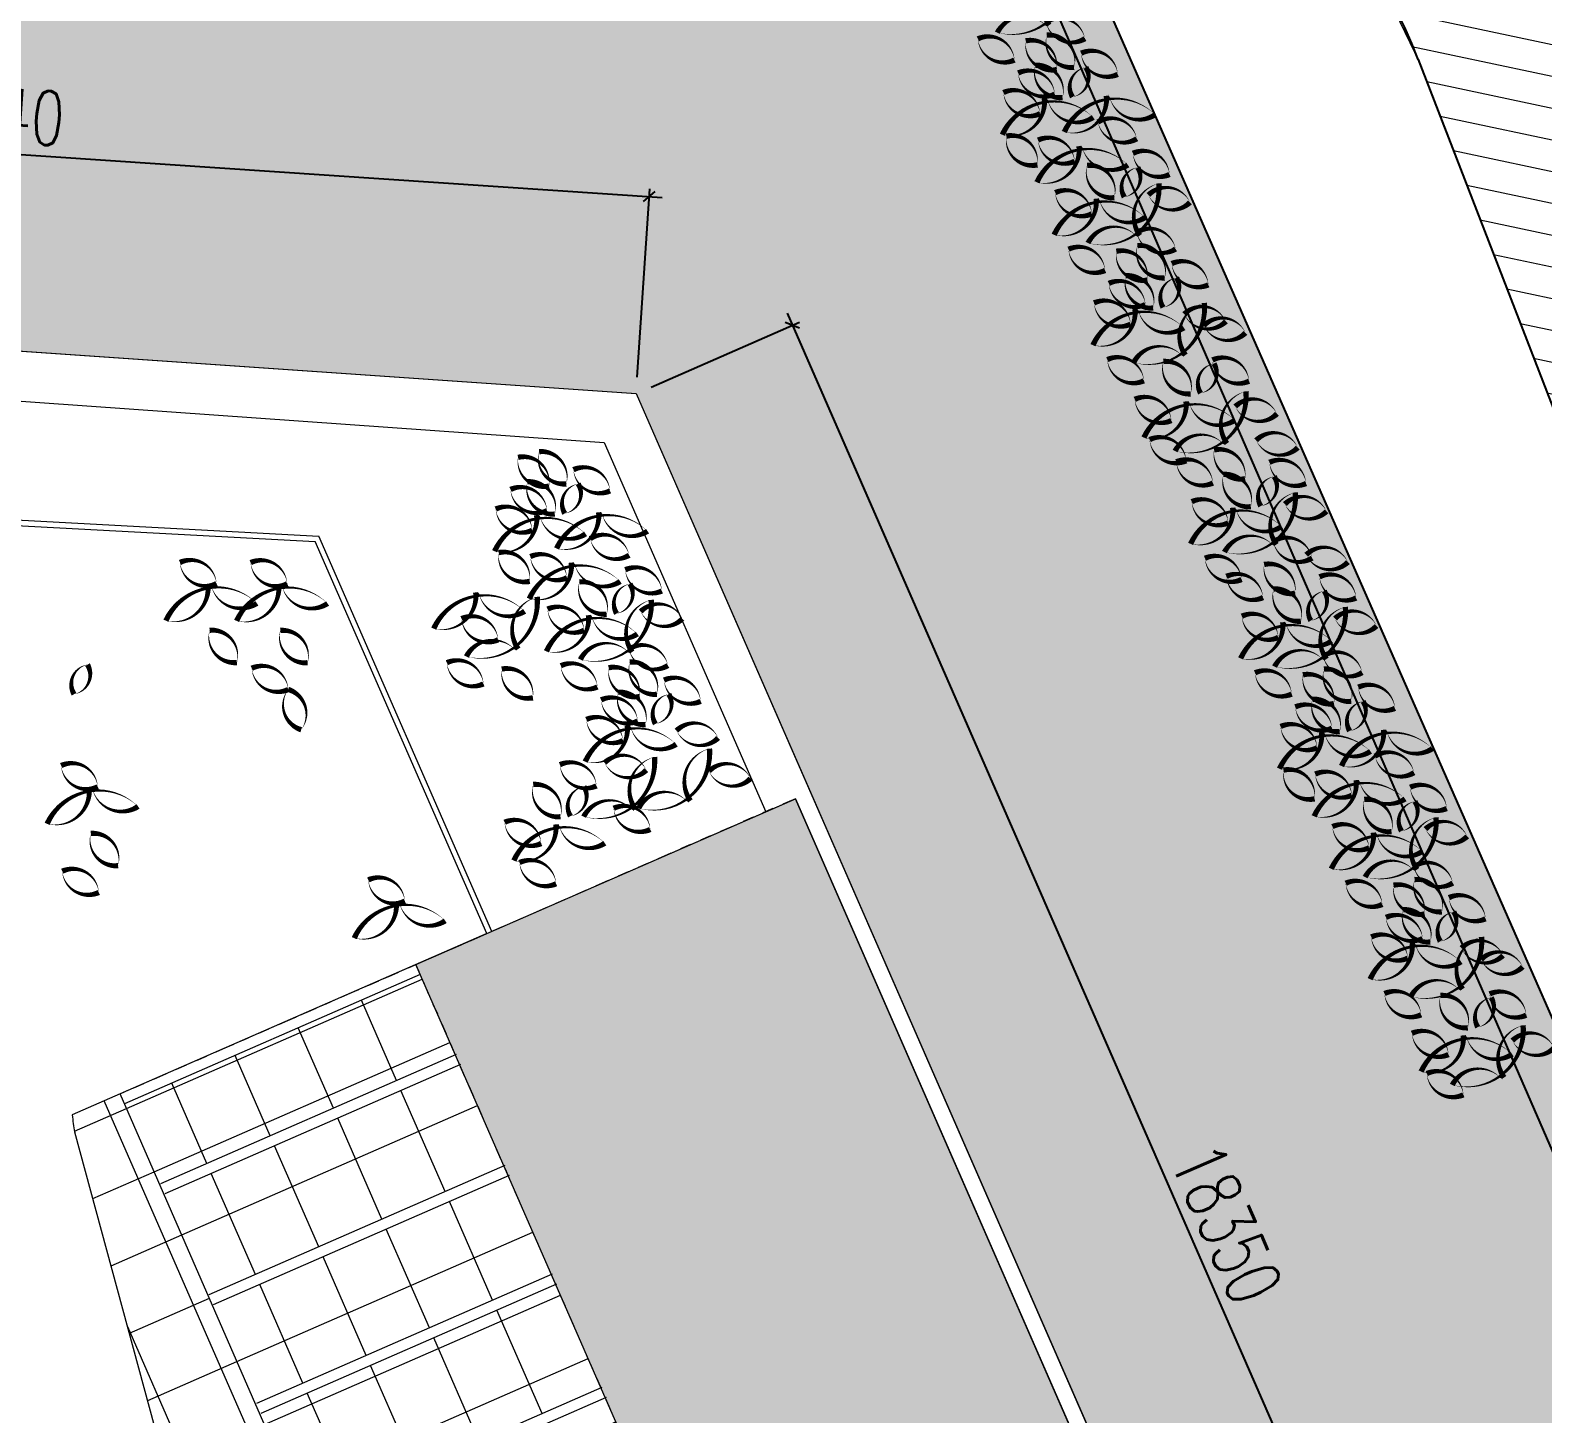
# Model space of a CAD drawing. Header units: metres. Extents: x -45 to 1930, y -347 to 488.
# Drawn here: x 295.38 to 309.3, y -26.63 to -13.9 of the extents above; entities that cross this region are included whole.
import ezdxf

# ---------------------------------------------------------------- set-up
doc = ezdxf.new("R2010")
doc.units = ezdxf.units.M
doc.header["$PDMODE"] = 3
doc.linetypes.add('GETRENNT', pattern=[31.75, 12.7, -6.35, 0, -6.35, 0, -6.35])
for name, color, linetype in [('01_PODKLAD_HRANICE_1', 70, 'Continuous'), ('01_PODKLAD_SLUCKY_4', 2, 'Continuous'), ('01_SLABE', 7, 'Continuous'), ('SRAFA', 251, 'Continuous'), ('srafa pozemek', 60, 'Continuous'), ('SRAFY', 3, 'Continuous'), ('SRAFY-TERÉN', 252, 'Continuous'), ('zariz.predmety', 203, 'Continuous'), ('ZDIVO', 1, 'Continuous')]:
    doc.layers.add(name, color=color, linetype=linetype)
doc.layers.add('FLOATINGWINDOWS', color=2, linetype='Continuous', plot=False)
doc.styles.add('ROMANS', font='romans.shx', dxfattribs={"width": 0.7})
doc.dimstyles.new('KOTY-50', dxfattribs={"dimscale": 0, "dimtxt": 0.1, "dimasz": 0.1, "dimexe": 0.07, "dimexo": 0.15, "dimgap": 0.02, "dimtad": 1, "dimdec": 0, "dimlfac": 1000, "dimrnd": 5, "dimzin": 0, "dimdsep": 46, "dimtxsty": 'ROMANS', "dimblk1": 'OBLIQUE', "dimblk2": 'OBLIQUE', "dimsah": 1, "dimcen": 0.09, "dimdle": 0.12, "dimadec": 0, "dimazin": 0, "dimtfac": 1, "dimtdec": 4, "dimtofl": 0, "dimtmove": 2, "dimatfit": 3, "dimldrblk": 'OBLIQUE', "dimfxl": 0, "dimtolj": 1, "dimtzin": 0, "dimarcsym": 0})
pattern_1 = [(203.6137, (311.995, 63.44493), (0.2543604, -0.5818297), []), (293.6137, (311.995, 63.44493), (0.5818297, 0.2543604), [])]

# ---------------------------------------------------------------- blocks, each defined once
blk = doc.blocks.new('_OBLIQUE')
at = {"color": 0, "linetype": 'ByBlock'}
blk.add_line((-0.5, -0.5), (0.5, 0.5), dxfattribs=at)
blk = doc.blocks.new('*D64')
at = {"layer": 'Defpoints', "color": 0, "linetype": 'Continuous', "lineweight": 0}
for p in [(289.005, -16.872), (298.41, -38.384), (296.374, -39.274)]:
    blk.add_point(p, dxfattribs=at)
at = {"layer": 'SRAFY', "color": 0, "linetype": 'Continuous', "lineweight": -2}
for p, q in [((288.868, -16.932), (286.905, -17.79)), ((286.921, -17.652), (296.422, -39.384)), ((298.272, -38.444), (296.31, -39.302))]:
    blk.add_line(p, q, dxfattribs=at)
at = {"layer": 'SRAFY', "color": 0, "linetype": 'Continuous', "lineweight": -2, "xscale": 0.1, "yscale": 0.1, "zscale": 0.1}
for p, rotation in [((286.969, -17.762), 113.6136663218753), ((296.374, -39.274), 293.6136663218753)]:
    blk.add_blockref('_OBLIQUE', p, dxfattribs=dict(at, rotation=rotation))
at = {"layer": 'SRAFY', "color": 0, "linetype": 'Continuous', "lineweight": 0, "insert": (291.992, -28.378), "char_height": 0.5, "attachment_point": 5, "rotation": 293.6137, "style": 'ROMANS'}
blk.add_mtext('\\A1;23480', dxfattribs=at)
blk = doc.blocks.new('*D67')
at = {"layer": 'Defpoints', "color": 0, "linetype": 'Continuous', "lineweight": 0}
for p in [(301.076, -15.432), (288.643, -16.416), (300.954, -17.243)]:
    blk.add_point(p, dxfattribs=at)
at = {"layer": 'SRAFY', "color": 0, "linetype": 'Continuous', "lineweight": -2}
for p, q in [((288.644, -14.597), (301.195, -15.44)), ((288.653, -16.266), (288.769, -14.535)), ((300.964, -17.093), (301.08, -15.362))]:
    blk.add_line(p, q, dxfattribs=at)
at = {"layer": 'SRAFY', "color": 0, "linetype": 'Continuous', "lineweight": -2, "xscale": 0.1, "yscale": 0.1, "zscale": 0.1}
for p, rotation in [((288.764, -14.605), 176.1582091703138), ((301.076, -15.432), 356.1582091703137)]:
    blk.add_blockref('_OBLIQUE', p, dxfattribs=dict(at, rotation=rotation))
at = {"layer": 'SRAFY', "color": 0, "linetype": 'Continuous', "lineweight": 0, "insert": (294.943, -14.669), "char_height": 0.5, "attachment_point": 5, "rotation": 356.1582, "style": 'ROMANS'}
blk.add_mtext('\\A1;12340', dxfattribs=at)
blk = doc.blocks.new('*D68')
at = {"layer": 'Defpoints', "color": 0, "linetype": 'Continuous', "lineweight": 0}
for p in [(300.955, -17.245), (309.743, -33.43), (308.305, -34.058)]:
    blk.add_point(p, dxfattribs=at)
at = {"layer": 'SRAFY', "color": 0, "linetype": 'Continuous', "lineweight": -2}
for p, q in [((302.344, -16.506), (309.791, -33.54)), ((301.092, -17.185), (302.457, -16.588)), ((308.443, -33.998), (309.807, -33.402))]:
    blk.add_line(p, q, dxfattribs=at)
at = {"layer": 'SRAFY', "color": 0, "linetype": 'Continuous', "lineweight": -2, "xscale": 0.1, "yscale": 0.1, "zscale": 0.1}
for p, rotation in [((302.392, -16.616), 113.6136663218773), ((309.743, -33.43), 293.6136663218772)]:
    blk.add_blockref('_OBLIQUE', p, dxfattribs=dict(at, rotation=rotation))
at = {"layer": 'SRAFY', "color": 0, "linetype": 'Continuous', "lineweight": 0, "insert": (306.388, -24.883), "char_height": 0.5, "attachment_point": 5, "rotation": 293.6137, "style": 'ROMANS'}
blk.add_mtext('\\A1;18350', dxfattribs=at)

msp = doc.modelspace()

# ---------------------------------------------------------------- hatches: boundary and pattern name
at = {"layer": 'SRAFA', "linetype": 'Continuous', "lineweight": 0}
msp.add_hatch(color=253, dxfattribs=at).paths.add_polyline_path([(305.805872, -28.71529), (302.313277, -30.242159), (298.92848, -22.499701), (302.421075, -20.972832)])
at = {"layer": 'srafa pozemek', "linetype": 'Continuous', "lineweight": 0}
h = msp.add_hatch(color=256, dxfattribs=at)
h.paths.add_polyline_path([(276.396756, -6.461814), (304.224323, -12.356896), (304.738556, -12.431053), (319.972339, -47.086498), (316.157232, -48.53174), (306.539377, -52.495263), (291.298899, -58.147889), (286.487939, -43.14322), (283.67829, -30.994972), (281.535834, -22.100834), (277.940623, -10.266371)])
h.paths.add_polyline_path([(288.633542, -16.395366), (300.954108, -17.24279), (308.305379, -34.058251), (298.409693, -38.384381), (289.005074, -16.872046), (288.836865, -16.86045)], flags=16)
at = {"layer": 'SRAFY', "linetype": 'Continuous', "lineweight": 0}
h = msp.add_hatch(dxfattribs=at)
h.set_pattern_fill('NET', color=252, scale=0.2, angle=-156.3863337, style=0)
h.set_pattern_definition(pattern_1)
h.paths.add_polyline_path([(296.56902, -24.520476), (299.291573, -23.330248), (298.968537, -22.591328), (296.245984, -23.781556)], flags=17)
h = msp.add_hatch(dxfattribs=at)
h.set_pattern_fill('NET', color=252, scale=0.2, angle=-156.3863337, style=0)
h.set_pattern_definition(pattern_1)
h.paths.add_polyline_path([(297.015787, -25.542421), (299.73834, -24.352193), (299.33163, -23.421875), (296.609076, -24.612102)], flags=17)
h = msp.add_hatch(dxfattribs=at)
h.set_pattern_fill('NET', color=252, scale=0.2, angle=-156.3863337, style=0)
h.set_pattern_definition(pattern_1)
h.paths.add_polyline_path([(299.590723, -31.432387), (296.205927, -23.689929), (295.765724, -23.882374, 0.02002173), (295.788696, -24.040827), (298.408213, -33.669837, 0.490247124), (301.210317, -34.38181), (303.923979, -32.149625), (302.965443, -29.95705)])
h.paths.add_polyline_path([(300.465762, -34.120253), (299.702206, -34.454059), (299.582035, -34.179179), (300.345591, -33.845372)], flags=24)
h = msp.add_hatch(dxfattribs=at)
h.set_pattern_fill('NET', color=252, scale=0.2, angle=-156.3863337, style=0)
h.set_pattern_definition(pattern_1)
h.paths.add_polyline_path([(297.452255, -26.540808), (300.174809, -25.35058), (299.778397, -24.44382), (297.055843, -25.634048)], flags=17)
h = msp.add_hatch(dxfattribs=at)
h.set_pattern_fill('NET', color=252, scale=0.2, angle=-156.3863337, style=0)
h.set_pattern_definition(pattern_1)
h.paths.add_polyline_path([(297.908399, -27.584201), (300.630952, -26.393973), (300.214865, -25.442207), (297.492312, -26.632435)], flags=17)
h = msp.add_hatch(dxfattribs=at)
h.set_pattern_fill('NET', color=252, scale=0.2, angle=-156.3863337, style=0)
h.set_pattern_definition(pattern_1)
h.paths.add_polyline_path([(298.349008, -28.592061), (301.071562, -27.401833), (300.671009, -26.4856), (297.948455, -27.675828)], flags=17)
at = {"layer": 'SRAFY-TERÉN', "linetype": 'Continuous', "lineweight": 0}
h = msp.add_hatch(dxfattribs=at)
h.set_pattern_fill('LINE', color=256, scale=0.09, style=0)
h.set_pattern_definition([(168.0391, (304.22432, -12.3569), (-0.05922, -0.2795462), [])])
h.paths.add_polyline_path([(303.312269, 29.458778), (298.843096, 28.696491), (303.61202, -1.069012), (301.334502, -3.57337), (288.45398, -0.893528), (273.133702, 1.072327), (242.917715, 3.550093), (240.14514, -0.738886), (249.59818, -0.90231), (275.466456, -5.035217), (288.409771, -7.72788), (300.143825, -10.169195), (304.504177, -11.076626), (305.329654, -11.324228), (306.018546, -11.66078), (306.720515, -12.159143), (307.312913, -12.754182), (307.801345, -13.446701), (308.160694, -14.197933), (313.494051, -27.997757), (322.92156, -46.932394), (336.426956, -72.788458), (341.517465, -69.656974), (327.363241, -44.410246), (318.165647, -25.937381), (309.702333, -4.038936), (306.107983, 14.889136)])

# ---------------------------------------------------------------- linework, layer by layer
at = {"linetype": 'Continuous', "lineweight": 0}
for p, q in [((288.633542, -16.395366), (300.954964, -17.244748)), ((289.003891, -16.86934), (300.660534, -17.694667)), ((300.954108, -17.24279), (308.305379, -34.058251)), ((300.954964, -17.244748), (308.305379, -34.058251)), ((300.660534, -17.694667), (302.146195, -21.093002))]:
    msp.add_line(p, q, dxfattribs=at)
at = {"layer": '01_PODKLAD_HRANICE_1'}
msp.add_line((304.738556, -12.431053), (319.972339, -47.086498), dxfattribs=at)
at = {"layer": '01_PODKLAD_SLUCKY_4'}
msp.add_line((319.452153, -47.345334), (304.224323, -12.356896), dxfattribs=at)
at = {"layer": '01_SLABE'}
msp.add_line((308.149696, -14.169477), (313.494051, -27.997757), dxfattribs=at)
msp.add_ellipse((303.48567, -15.97203), major_axis=(3.535699, 3.535699), ratio=1, start_param=5.866584402, end_param=6.863455978, dxfattribs=at)
at = {"layer": 'FLOATINGWINDOWS', "linetype": 'Continuous', "lineweight": 0, "flags": 128}
msp.add_lwpolyline([(249.59818, -0.90231), (275.466456, -5.035217), (288.409771, -7.72788), (300.143825, -10.169195), (304.504177, -11.076626), (304.504177, -11.076626), (305.329654, -11.324228), (306.018546, -11.66078), (306.720515, -12.159143), (307.312913, -12.754182), (307.801345, -13.446701), (308.160694, -14.197933), (313.494051, -27.997757), (322.92156, -46.932394)], dxfattribs=at)
msp.add_lwpolyline([(305.805872, -28.71529), (302.313277, -30.242159), (298.92848, -22.499701), (302.421075, -20.972832)], close=True, dxfattribs=at)
at = {"layer": 'srafa pozemek', "linetype": 'Continuous', "lineweight": 0, "flags": 128}
for points in [[(276.396756, -6.461814), (304.224323, -12.356896), (304.738556, -12.431053), (319.972339, -47.086498), (316.157232, -48.53174), (306.539377, -52.495263), (291.298899, -58.147889), (286.487939, -43.14322), (283.67829, -30.994972), (281.535834, -22.100834), (277.940623, -10.266371)], [(288.633542, -16.395366), (300.954108, -17.24279), (308.305379, -34.058251), (298.409693, -38.384381), (289.005074, -16.872046), (288.836865, -16.86045)]]:
    msp.add_lwpolyline(points, close=True, dxfattribs=at)
at = {"layer": 'SRAFY', "color": 252, "linetype": 'Continuous', "lineweight": 0}
for p, q in [((289.655584, -18.110391), (298.035952, -18.5564)), ((289.677995, -18.161655), (298.002494, -18.60469)), ((299.580647, -22.214592), (298.002494, -18.60469)), ((299.62646, -22.194563), (298.035952, -18.5564)), ((298.408213, -33.669837), (295.788696, -24.040827))]:
    msp.add_line(p, q, dxfattribs=at)
at = {"layer": 'SRAFY', "linetype": 'GETRENNT', "lineweight": 0, "ltscale": 0.01}
for p, q in [((302.421075, -20.972832), (296.205927, -23.689929)), ((298.92848, -22.499701), (296.205927, -23.689929)), ((302.313277, -30.242159), (298.92848, -22.499701))]:
    msp.add_line(p, q, dxfattribs=at)
at = {"layer": 'SRAFY', "linetype": 'Continuous', "lineweight": 0}
for p, q in [((302.146195, -21.093002), (302.421075, -20.972832)), ((305.805872, -28.71529), (302.421075, -20.972832)), ((299.580647, -22.214592), (295.765724, -23.882374))]:
    msp.add_line(p, q, dxfattribs=at)
at = {"layer": 'SRAFY', "lineweight": 0, "ltscale": 0.01}
for p, q in [((298.968537, -22.591328), (296.245984, -23.781556)), ((299.299469, -23.326796), (296.576915, -24.517024)), ((299.339525, -23.418423), (296.616972, -24.608651)), ((299.590723, -31.432387), (296.205927, -23.689929)), ((299.746236, -24.348741), (297.023682, -25.538969)), ((299.786292, -24.440368), (297.063739, -25.630596)), ((300.182704, -25.347129), (297.46015, -26.537357)), ((300.222761, -25.438755), (297.500207, -26.628983)), ((300.638848, -26.390522), (297.916294, -27.580749)), ((300.678904, -26.482148), (297.956351, -27.672376))]:
    msp.add_line(p, q, dxfattribs=at)
at = {"layer": 'SRAFY', "color": 252, "linetype": 'Continuous', "lineweight": 0}
msp.add_arc((297.754931, -23.674878), 2, 185.9550524, 190.5430819, dxfattribs=at)
at = {"layer": 'zariz.predmety', "color": 253, "linetype": 'Continuous', "ltscale": 0.001}
for points in [[(304.929701, -13.374342, 0, 0, 0.520567051), (304.929701, -13.374342, 0, 0.05, 0.520567051), (304.754872, -13.854323, 0, 0.05, 0.520567051), (304.723648, -13.859687, 0, 0.05, 0.520567051), (304.278124, -13.923373, 0, 0.05, 0.520567051), (304.929701, -13.374342, 0.05, 0.05, 0)], [(305.08408, -13.978584, 0, 0, 0.520567051), (305.08408, -13.978584, 0, 0.05, 0.520567051), (304.726255, -13.826044, 0, 0.05, 0.520567051), (305.08408, -13.978584, 0.05, 0.05, 0)], [(304.098703, -13.980468, 0, 0, 0.520567051), (304.098703, -13.980468, 0, 0.05, 0.520567051), (304.435068, -14.17583, 0, 0.05, 0.520567051), (304.098703, -13.980468, 0.05, 0.05, 0)], [(304.82433, -14.263322, 0, 0, 0.520567051), (304.82433, -14.263322, 0, 0.05, 0.520567051), (304.539063, -13.998877, 0, 0.05, 0.520567051), (304.82433, -14.263322, 0.05, 0.05, 0)], [(304.732678, -13.946444, 0, 0, 0.520567051), (304.732678, -13.946444, 0, 0.05, 0.520567051), (304.98328, -14.243944, 0, 0.05, 0.520567051), (304.732678, -13.946444, 0.05, 0.05, 0)], [(305.385202, -14.307846, 0, 0, 0.520567051), (305.385202, -14.307846, 0, 0.05, 0.520567051), (305.048837, -14.112484, 0, 0.05, 0.520567051), (305.385202, -14.307846, 0.05, 0.05, 0)], [(304.469526, -14.294534, 0, 0, 0.520567051), (304.469526, -14.294534, 0, 0.05, 0.520567051), (304.805891, -14.489896, 0, 0.05, 0.520567051), (304.469526, -14.294534, 0.05, 0.05, 0)], [(304.626613, -14.223985, 0, 0, 0.520567051), (304.626613, -14.223985, 0, 0.05, 0.520567051), (304.877215, -14.521485, 0, 0.05, 0.520567051), (304.626613, -14.223985, 0.05, 0.05, 0)], [(305.092617, -14.243215, 0, 0, 0.520567051), (305.092617, -14.243215, 0, 0.05, 0.520567051), (304.968934, -14.515246, 0, 0.05, 0.520567051), (305.092617, -14.243215, 0.05, 0.05, 0)], [(304.333836, -14.47464, 0, 0, 0.520567051), (304.333836, -14.47464, 0, 0.05, 0.520567051), (304.670201, -14.670002, 0, 0.05, 0.520567051), (304.333836, -14.47464, 0.05, 0.05, 0)], [(304.323247, -14.862994, 0, 0, 0.520567051), (304.323247, -14.862994, 0, 0.05, 0.520567051), (304.7107, -14.530087, 0, 0.05, 0.520567051), (304.740552, -14.540698, 0, 0.05, 0.520567051), (305.160199, -14.703311, 0, 0.05, 0.520567051), (304.323247, -14.862994, 0.05, 0.05, 0)], [(304.893723, -14.837564, 0, 0, 0.520567051), (304.893723, -14.837564, 0, 0.05, 0.520567051), (305.281176, -14.504657, 0, 0.05, 0.520567051), (305.311027, -14.515268, 0, 0.05, 0.520567051), (305.730675, -14.677881, 0, 0.05, 0.520567051), (304.893723, -14.837564, 0.05, 0.05, 0)], [(305.560879, -14.899609, 0, 0, 0.520567051), (305.560879, -14.899609, 0, 0.05, 0.520567051), (305.203054, -14.747069, 0, 0.05, 0.520567051), (305.560879, -14.899609, 0.05, 0.05, 0)], [(304.646181, -15.140258, 0, 0, 0.520567051), (304.646181, -15.140258, 0, 0.05, 0.520567051), (304.360915, -14.875814, 0, 0.05, 0.520567051), (304.646181, -15.140258, 0.05, 0.05, 0)], [(304.652601, -14.912239, 0, 0, 0.520567051), (304.652601, -14.912239, 0, 0.05, 0.520567051), (304.988966, -15.107601, 0, 0.05, 0.520567051), (304.652601, -14.912239, 0.05, 0.05, 0)], [(304.642012, -15.300594, 0, 0, 0.520567051), (304.642012, -15.300594, 0, 0.05, 0.520567051), (305.029465, -14.967686, 0, 0.05, 0.520567051), (305.059317, -14.978298, 0, 0.05, 0.520567051), (305.478964, -15.140911, 0, 0.05, 0.520567051), (304.642012, -15.300594, 0.05, 0.05, 0)], [(305.862001, -15.228871, 0, 0, 0.520567051), (305.862001, -15.228871, 0, 0.05, 0.520567051), (305.525636, -15.033509, 0, 0.05, 0.520567051), (305.862001, -15.228871, 0.05, 0.05, 0)], [(305.103412, -15.14501, 0, 0, 0.520567051), (305.103412, -15.14501, 0, 0.05, 0.520567051), (305.354014, -15.44251, 0, 0.05, 0.520567051), (305.103412, -15.14501, 0.05, 0.05, 0)], [(305.569416, -15.16424, 0, 0, 0.520567051), (305.569416, -15.16424, 0, 0.05, 0.520567051), (305.445733, -15.436271, 0, 0.05, 0.520567051), (305.569416, -15.16424, 0.05, 0.05, 0)], [(305.763531, -15.310583, 0, 0, 0.520567051), (305.763531, -15.310583, 0, 0.05, 0.520567051), (305.588702, -15.790564, 0, 0.05, 0.520567051), (305.557478, -15.795928, 0, 0.05, 0.520567051), (305.111954, -15.859614, 0, 0.05, 0.520567051), (305.763531, -15.310583, 0.05, 0.05, 0)], [(304.800046, -15.784019, 0, 0, 0.520567051), (304.800046, -15.784019, 0, 0.05, 0.520567051), (305.187499, -15.451112, 0, 0.05, 0.520567051), (305.21735, -15.461723, 0, 0.05, 0.520567051), (305.636998, -15.624336, 0, 0.05, 0.520567051), (304.800046, -15.784019, 0.05, 0.05, 0)], [(304.810635, -15.395665, 0, 0, 0.520567051), (304.810635, -15.395665, 0, 0.05, 0.520567051), (305.147, -15.591027, 0, 0.05, 0.520567051), (304.810635, -15.395665, 0.05, 0.05, 0)], [(305.667413, -15.41765, 0, 0, 0.520567051), (305.667413, -15.41765, 0, 0.05, 0.520567051), (306.050463, -15.485329, 0, 0.05, 0.520567051), (305.667413, -15.41765, 0.05, 0.05, 0)], [(305.91791, -15.914825, 0, 0, 0.520567051), (305.91791, -15.914825, 0, 0.05, 0.520567051), (305.560085, -15.762285, 0, 0.05, 0.520567051), (305.91791, -15.914825, 0.05, 0.05, 0)], [(305.566508, -15.882686, 0, 0, 0.520567051), (305.566508, -15.882686, 0, 0.05, 0.520567051), (305.81711, -16.180186, 0, 0.05, 0.520567051), (305.566508, -15.882686, 0.05, 0.05, 0)], [(304.932532, -15.91671, 0, 0, 0.520567051), (304.932532, -15.91671, 0, 0.05, 0.520567051), (305.268897, -16.112072, 0, 0.05, 0.520567051), (304.932532, -15.91671, 0.05, 0.05, 0)], [(305.658159, -16.199563, 0, 0, 0.520567051), (305.658159, -16.199563, 0, 0.05, 0.520567051), (305.372893, -15.935119, 0, 0.05, 0.520567051), (305.658159, -16.199563, 0.05, 0.05, 0)], [(306.219031, -16.244088, 0, 0, 0.520567051), (306.219031, -16.244088, 0, 0.05, 0.520567051), (305.882666, -16.048725, 0, 0.05, 0.520567051), (306.219031, -16.244088, 0.05, 0.05, 0)], [(305.460443, -16.160227, 0, 0, 0.520567051), (305.460443, -16.160227, 0, 0.05, 0.520567051), (305.711045, -16.457727, 0, 0.05, 0.520567051), (305.460443, -16.160227, 0.05, 0.05, 0)], [(305.303355, -16.230775, 0, 0, 0.520567051), (305.303355, -16.230775, 0, 0.05, 0.520567051), (305.63972, -16.426137, 0, 0.05, 0.520567051), (305.303355, -16.230775, 0.05, 0.05, 0)], [(305.926446, -16.179456, 0, 0, 0.520567051), (305.926446, -16.179456, 0, 0.05, 0.520567051), (305.802764, -16.451487, 0, 0.05, 0.520567051), (305.926446, -16.179456, 0.05, 0.05, 0)], [(305.167666, -16.410881, 0, 0, 0.520567051), (305.167666, -16.410881, 0, 0.05, 0.520567051), (305.504031, -16.606243, 0, 0.05, 0.520567051), (305.167666, -16.410881, 0.05, 0.05, 0)], [(306.182734, -16.410955, 0, 0, 0.520567051), (306.182734, -16.410955, 0, 0.05, 0.520567051), (306.007905, -16.890936, 0, 0.05, 0.520567051), (305.976681, -16.8963, 0, 0.05, 0.520567051), (305.531157, -16.959986, 0, 0.05, 0.520567051), (306.182734, -16.410955, 0.05, 0.05, 0)], [(305.997504, -16.513503, 0, 0, 0.520567051), (305.997504, -16.513503, 0, 0.05, 0.520567051), (306.380554, -16.581182, 0, 0.05, 0.520567051), (305.997504, -16.513503, 0.05, 0.05, 0)], [(305.157077, -16.799236, 0, 0, 0.520567051), (305.157077, -16.799236, 0, 0.05, 0.520567051), (305.54453, -16.466328, 0, 0.05, 0.520567051), (305.574381, -16.47694, 0, 0.05, 0.520567051), (305.994029, -16.639553, 0, 0.05, 0.520567051), (305.157077, -16.799236, 0.05, 0.05, 0)], [(306.177839, -16.618757, 0, 0, 0.520567051), (306.177839, -16.618757, 0, 0.05, 0.520567051), (306.560889, -16.686436, 0, 0.05, 0.520567051), (306.177839, -16.618757, 0.05, 0.05, 0)], [(305.289563, -16.931926, 0, 0, 0.520567051), (305.289563, -16.931926, 0, 0.05, 0.520567051), (305.625928, -17.127288, 0, 0.05, 0.520567051), (305.289563, -16.931926, 0.05, 0.05, 0)], [(305.805343, -16.949574, 0, 0, 0.520567051), (305.805343, -16.949574, 0, 0.05, 0.520567051), (306.055945, -17.247074, 0, 0.05, 0.520567051), (305.805343, -16.949574, 0.05, 0.05, 0)], [(306.271347, -16.968804, 0, 0, 0.520567051), (306.271347, -16.968804, 0, 0.05, 0.520567051), (306.147664, -17.240834, 0, 0.05, 0.520567051), (306.271347, -16.968804, 0.05, 0.05, 0)], [(306.593556, -17.13087, 0, 0, 0.520567051), (306.593556, -17.13087, 0, 0.05, 0.520567051), (306.257191, -16.935507, 0, 0.05, 0.520567051), (306.593556, -17.13087, 0.05, 0.05, 0)], [(305.542191, -17.297663, 0, 0, 0.520567051), (305.542191, -17.297663, 0, 0.05, 0.520567051), (305.878556, -17.493025, 0, 0.05, 0.520567051), (305.542191, -17.297663, 0.05, 0.05, 0)], [(306.564687, -17.224416, 0, 0, 0.520567051), (306.564687, -17.224416, 0, 0.05, 0.520567051), (306.389858, -17.704397, 0, 0.05, 0.520567051), (306.358633, -17.709761, 0, 0.05, 0.520567051), (305.91311, -17.773448, 0, 0.05, 0.520567051), (306.564687, -17.224416, 0.05, 0.05, 0)], [(305.626665, -17.649619, 0, 0, 0.520567051), (305.626665, -17.649619, 0, 0.05, 0.520567051), (306.014118, -17.316712, 0, 0.05, 0.520567051), (306.04397, -17.327323, 0, 0.05, 0.520567051), (306.463618, -17.489936, 0, 0.05, 0.520567051), (305.626665, -17.649619, 0.05, 0.05, 0)], [(306.467093, -17.363886, 0, 0, 0.520567051), (306.467093, -17.363886, 0, 0.05, 0.520567051), (306.850143, -17.431565, 0, 0.05, 0.520567051), (306.467093, -17.363886, 0.05, 0.05, 0)], [(305.67891, -17.668133, 0, 0, 0.520567051), (305.67891, -17.668133, 0, 0.05, 0.520567051), (306.015275, -17.863495, 0, 0.05, 0.520567051), (305.67891, -17.668133, 0.05, 0.05, 0)], [(306.659149, -17.674381, 0, 0, 0.520567051), (306.659149, -17.674381, 0, 0.05, 0.520567051), (307.042199, -17.74206, 0, 0.05, 0.520567051), (306.659149, -17.674381, 0.05, 0.05, 0)], [(300.153007, -18.095881, 0, 0, 0.520567051), (300.153007, -18.095881, 0, 0.05, 0.520567051), (299.867741, -17.831437, 0, 0.05, 0.520567051), (300.153007, -18.095881, 0.05, 0.05, 0)], [(300.061355, -17.779004, 0, 0, 0.520567051), (300.061355, -17.779004, 0, 0.05, 0.520567051), (300.311957, -18.076504, 0, 0.05, 0.520567051), (300.061355, -17.779004, 0.05, 0.05, 0)], [(306.556943, -18.028004, 0, 0, 0.520567051), (306.556943, -18.028004, 0, 0.05, 0.520567051), (306.271677, -17.76356, 0, 0.05, 0.520567051), (306.556943, -18.028004, 0.05, 0.05, 0)], [(300.713879, -18.140406, 0, 0, 0.520567051), (300.713879, -18.140406, 0, 0.05, 0.520567051), (300.377514, -17.945044, 0, 0.05, 0.520567051), (300.713879, -18.140406, 0.05, 0.05, 0)], [(305.924719, -17.872821, 0, 0, 0.520567051), (305.924719, -17.872821, 0, 0.05, 0.520567051), (306.261084, -18.068183, 0, 0.05, 0.520567051), (305.924719, -17.872821, 0.05, 0.05, 0)], [(307.117815, -18.072528, 0, 0, 0.520567051), (307.117815, -18.072528, 0, 0.05, 0.520567051), (306.78145, -17.877166, 0, 0.05, 0.520567051), (307.117815, -18.072528, 0.05, 0.05, 0)], [(299.798203, -18.127093, 0, 0, 0.520567051), (299.798203, -18.127093, 0, 0.05, 0.520567051), (300.134568, -18.322455, 0, 0.05, 0.520567051), (299.798203, -18.127093, 0.05, 0.05, 0)], [(299.95529, -18.056545, 0, 0, 0.520567051), (299.95529, -18.056545, 0, 0.05, 0.520567051), (300.205892, -18.354045, 0, 0.05, 0.520567051), (299.95529, -18.056545, 0.05, 0.05, 0)], [(300.421294, -18.075775, 0, 0, 0.520567051), (300.421294, -18.075775, 0, 0.05, 0.520567051), (300.297611, -18.347805, 0, 0.05, 0.520567051), (300.421294, -18.075775, 0.05, 0.05, 0)], [(306.359226, -17.988668, 0, 0, 0.520567051), (306.359226, -17.988668, 0, 0.05, 0.520567051), (306.609829, -18.286168, 0, 0.05, 0.520567051), (306.359226, -17.988668, 0.05, 0.05, 0)], [(306.82523, -18.007897, 0, 0, 0.520567051), (306.82523, -18.007897, 0, 0.05, 0.520567051), (306.701548, -18.279928, 0, 0.05, 0.520567051), (306.82523, -18.007897, 0.05, 0.05, 0)], [(306.06645, -18.239322, 0, 0, 0.520567051), (306.06645, -18.239322, 0, 0.05, 0.520567051), (306.402815, -18.434684, 0, 0.05, 0.520567051), (306.06645, -18.239322, 0.05, 0.05, 0)], [(307.019345, -18.15424, 0, 0, 0.520567051), (307.019345, -18.15424, 0, 0.05, 0.520567051), (306.844516, -18.634222, 0, 0.05, 0.520567051), (306.813292, -18.639585, 0, 0.05, 0.520567051), (306.367768, -18.703272, 0, 0.05, 0.520567051), (307.019345, -18.15424, 0.05, 0.05, 0)], [(306.923227, -18.261308, 0, 0, 0.520567051), (306.923227, -18.261308, 0, 0.05, 0.520567051), (307.306277, -18.328987, 0, 0.05, 0.520567051), (306.923227, -18.261308, 0.05, 0.05, 0)], [(299.651924, -18.695554, 0, 0, 0.520567051), (299.651924, -18.695554, 0, 0.05, 0.520567051), (300.039377, -18.362646, 0, 0.05, 0.520567051), (300.069229, -18.373258, 0, 0.05, 0.520567051), (300.488876, -18.535871, 0, 0.05, 0.520567051), (299.651924, -18.695554, 0.05, 0.05, 0)], [(299.662513, -18.3072, 0, 0, 0.520567051), (299.662513, -18.3072, 0, 0.05, 0.520567051), (299.998878, -18.502562, 0, 0.05, 0.520567051), (299.662513, -18.3072, 0.05, 0.05, 0)], [(300.2224, -18.670124, 0, 0, 0.520567051), (300.2224, -18.670124, 0, 0.05, 0.520567051), (300.609853, -18.337216, 0, 0.05, 0.520567051), (300.639704, -18.347828, 0, 0.05, 0.520567051), (301.059352, -18.510441, 0, 0.05, 0.520567051), (300.2224, -18.670124, 0.05, 0.05, 0)], [(306.05586, -18.627677, 0, 0, 0.520567051), (306.05586, -18.627677, 0, 0.05, 0.520567051), (306.443313, -18.294769, 0, 0.05, 0.520567051), (306.473165, -18.305381, 0, 0.05, 0.520567051), (306.892813, -18.467994, 0, 0.05, 0.520567051), (306.05586, -18.627677, 0.05, 0.05, 0)], [(300.889557, -18.732168, 0, 0, 0.520567051), (300.889557, -18.732168, 0, 0.05, 0.520567051), (300.531731, -18.579628, 0, 0.05, 0.520567051), (300.889557, -18.732168, 0.05, 0.05, 0)], [(307.173725, -18.758483, 0, 0, 0.520567051), (307.173725, -18.758483, 0, 0.05, 0.520567051), (306.815899, -18.605943, 0, 0.05, 0.520567051), (307.173725, -18.758483, 0.05, 0.05, 0)], [(307.119917, -18.728351, 0, 0, 0.520567051), (307.119917, -18.728351, 0, 0.05, 0.520567051), (307.502967, -18.796031, 0, 0.05, 0.520567051), (307.119917, -18.728351, 0.05, 0.05, 0)], [(296.757064, -18.798508, 0, 0, 0.520567051), (296.757064, -18.798508, 0, 0.05, 0.520567051), (297.093429, -18.99387, 0, 0.05, 0.520567051), (296.757064, -18.798508, 0.05, 0.05, 0)], [(297.407612, -18.800205, 0, 0, 0.520567051), (297.407612, -18.800205, 0, 0.05, 0.520567051), (297.743977, -18.995567, 0, 0.05, 0.520567051), (297.407612, -18.800205, 0.05, 0.05, 0)], [(299.974858, -18.972818, 0, 0, 0.520567051), (299.974858, -18.972818, 0, 0.05, 0.520567051), (299.689592, -18.708373, 0, 0.05, 0.520567051), (299.974858, -18.972818, 0.05, 0.05, 0)], [(299.970689, -19.133153, 0, 0, 0.520567051), (299.970689, -19.133153, 0, 0.05, 0.520567051), (300.358142, -18.800246, 0, 0.05, 0.520567051), (300.387994, -18.810857, 0, 0.05, 0.520567051), (300.807642, -18.97347, 0, 0.05, 0.520567051), (299.970689, -19.133153, 0.05, 0.05, 0)], [(299.981279, -18.744799, 0, 0, 0.520567051), (299.981279, -18.744799, 0, 0.05, 0.520567051), (300.317644, -18.940161, 0, 0.05, 0.520567051), (299.981279, -18.744799, 0.05, 0.05, 0)], [(306.188347, -18.760367, 0, 0, 0.520567051), (306.188347, -18.760367, 0, 0.05, 0.520567051), (306.524712, -18.955729, 0, 0.05, 0.520567051), (306.188347, -18.760367, 0.05, 0.05, 0)], [(307.017711, -19.081975, 0, 0, 0.520567051), (307.017711, -19.081975, 0, 0.05, 0.520567051), (306.732445, -18.81753, 0, 0.05, 0.520567051), (307.017711, -19.081975, 0.05, 0.05, 0)], [(301.190678, -19.061431, 0, 0, 0.520567051), (301.190678, -19.061431, 0, 0.05, 0.520567051), (300.854313, -18.866069, 0, 0.05, 0.520567051), (301.190678, -19.061431, 0.05, 0.05, 0)], [(306.385486, -18.926792, 0, 0, 0.520567051), (306.385486, -18.926792, 0, 0.05, 0.520567051), (306.721851, -19.122154, 0, 0.05, 0.520567051), (306.385486, -18.926792, 0.05, 0.05, 0)], [(307.578583, -19.126499, 0, 0, 0.520567051), (307.578583, -19.126499, 0, 0.05, 0.520567051), (307.242218, -18.931137, 0, 0.05, 0.520567051), (307.578583, -19.126499, 0.05, 0.05, 0)], [(296.627692, -19.334495, 0, 0, 0.520567051), (296.627692, -19.334495, 0, 0.05, 0.520567051), (297.015145, -19.001588, 0, 0.05, 0.520567051), (297.044996, -19.012199, 0, 0.05, 0.520567051), (297.464644, -19.174812, 0, 0.05, 0.520567051), (296.627692, -19.334495, 0.05, 0.05, 0)], [(297.278239, -19.336192, 0, 0, 0.520567051), (297.278239, -19.336192, 0, 0.05, 0.520567051), (297.665692, -19.003284, 0, 0.05, 0.520567051), (297.695544, -19.013896, 0, 0.05, 0.520567051), (298.115192, -19.176509, 0, 0.05, 0.520567051), (297.278239, -19.336192, 0.05, 0.05, 0)], [(299.091484, -19.407583, 0, 0, 0.520567051), (299.091484, -19.407583, 0, 0.05, 0.520567051), (299.478937, -19.074676, 0, 0.05, 0.520567051), (299.508788, -19.085287, 0, 0.05, 0.520567051), (299.928436, -19.2479, 0, 0.05, 0.520567051), (299.091484, -19.407583, 0.05, 0.05, 0)], [(300.432089, -18.97757, 0, 0, 0.520567051), (300.432089, -18.97757, 0, 0.05, 0.520567051), (300.682691, -19.27507, 0, 0.05, 0.520567051), (300.432089, -18.97757, 0.05, 0.05, 0)], [(300.898093, -18.996799, 0, 0, 0.520567051), (300.898093, -18.996799, 0, 0.05, 0.520567051), (300.77441, -19.26883, 0, 0.05, 0.520567051), (300.898093, -18.996799, 0.05, 0.05, 0)], [(306.819994, -19.042638, 0, 0, 0.520567051), (306.819994, -19.042638, 0, 0.05, 0.520567051), (307.070596, -19.340138, 0, 0.05, 0.520567051), (306.819994, -19.042638, 0.05, 0.05, 0)], [(307.285998, -19.061868, 0, 0, 0.520567051), (307.285998, -19.061868, 0, 0.05, 0.520567051), (307.162315, -19.333898, 0, 0.05, 0.520567051), (307.285998, -19.061868, 0.05, 0.05, 0)], [(300.043853, -19.115133, 0, 0, 0.520567051), (300.043853, -19.115133, 0, 0.05, 0.520567051), (299.869024, -19.595114, 0, 0.05, 0.520567051), (299.8378, -19.600478, 0, 0.05, 0.520567051), (299.392276, -19.664164, 0, 0.05, 0.520567051), (300.043853, -19.115133, 0.05, 0.05, 0)], [(300.139312, -19.228224, 0, 0, 0.520567051), (300.139312, -19.228224, 0, 0.05, 0.520567051), (300.475677, -19.423586, 0, 0.05, 0.520567051), (300.139312, -19.228224, 0.05, 0.05, 0)], [(301.092208, -19.143143, 0, 0, 0.520567051), (301.092208, -19.143143, 0, 0.05, 0.520567051), (300.917379, -19.623124, 0, 0.05, 0.520567051), (300.886155, -19.628488, 0, 0.05, 0.520567051), (300.440631, -19.692174, 0, 0.05, 0.520567051), (301.092208, -19.143143, 0.05, 0.05, 0)], [(300.99609, -19.25021, 0, 0, 0.520567051), (300.99609, -19.25021, 0, 0.05, 0.520567051), (301.37914, -19.317889, 0, 0.05, 0.520567051), (300.99609, -19.25021, 0.05, 0.05, 0)], [(307.480113, -19.208211, 0, 0, 0.520567051), (307.480113, -19.208211, 0, 0.05, 0.520567051), (307.305284, -19.688192, 0, 0.05, 0.520567051), (307.27406, -19.693556, 0, 0.05, 0.520567051), (306.828536, -19.757242, 0, 0.05, 0.520567051), (307.480113, -19.208211, 0.05, 0.05, 0)], [(299.34767, -19.315658, 0, 0, 0.520567051), (299.34767, -19.315658, 0, 0.05, 0.520567051), (299.684035, -19.51102, 0, 0.05, 0.520567051), (299.34767, -19.315658, 0.05, 0.05, 0)], [(300.128723, -19.616579, 0, 0, 0.520567051), (300.128723, -19.616579, 0, 0.05, 0.520567051), (300.516176, -19.283671, 0, 0.05, 0.520567051), (300.546028, -19.294283, 0, 0.05, 0.520567051), (300.965675, -19.456896, 0, 0.05, 0.520567051), (300.128723, -19.616579, 0.05, 0.05, 0)], [(306.516628, -19.681647, 0, 0, 0.520567051), (306.516628, -19.681647, 0, 0.05, 0.520567051), (306.904081, -19.34874, 0, 0.05, 0.520567051), (306.933933, -19.359351, 0, 0.05, 0.520567051), (307.35358, -19.521964, 0, 0.05, 0.520567051), (306.516628, -19.681647, 0.05, 0.05, 0)], [(306.527217, -19.293293, 0, 0, 0.520567051), (306.527217, -19.293293, 0, 0.05, 0.520567051), (306.863582, -19.488655, 0, 0.05, 0.520567051), (306.527217, -19.293293, 0.05, 0.05, 0)], [(307.383995, -19.315278, 0, 0, 0.520567051), (307.383995, -19.315278, 0, 0.05, 0.520567051), (307.767045, -19.382957, 0, 0.05, 0.520567051), (307.383995, -19.315278, 0.05, 0.05, 0)], [(297.030106, -19.422684, 0, 0, 0.520567051), (297.030106, -19.422684, 0, 0.05, 0.520567051), (297.280708, -19.720184, 0, 0.05, 0.520567051), (297.030106, -19.422684, 0.05, 0.05, 0)], [(297.680653, -19.424381, 0, 0, 0.520567051), (297.680653, -19.424381, 0, 0.05, 0.520567051), (297.931255, -19.721881, 0, 0.05, 0.520567051), (297.680653, -19.424381, 0.05, 0.05, 0)], [(301.246587, -19.747385, 0, 0, 0.520567051), (301.246587, -19.747385, 0, 0.05, 0.520567051), (300.888762, -19.594845, 0, 0.05, 0.520567051), (301.246587, -19.747385, 0.05, 0.05, 0)], [(307.634492, -19.812453, 0, 0, 0.520567051), (307.634492, -19.812453, 0, 0.05, 0.520567051), (307.276667, -19.659913, 0, 0.05, 0.520567051), (307.634492, -19.812453, 0.05, 0.05, 0)], [(295.906101, -19.739218, 0, 0, 0.520567051), (295.906101, -19.739218, 0, 0.05, 0.520567051), (295.782418, -20.011249, 0, 0.05, 0.520567051), (295.906101, -19.739218, 0.05, 0.05, 0)], [(297.417501, -19.77247, 0, 0, 0.520567051), (297.417501, -19.77247, 0, 0.05, 0.520567051), (297.753866, -19.967832, 0, 0.05, 0.520567051), (297.417501, -19.77247, 0.05, 0.05, 0)], [(299.212855, -19.721259, 0, 0, 0.520567051), (299.212855, -19.721259, 0, 0.05, 0.520567051), (299.54922, -19.916621, 0, 0.05, 0.520567051), (299.212855, -19.721259, 0.05, 0.05, 0)], [(300.003395, -20.044462, 0, 0, 0.520567051), (300.003395, -20.044462, 0, 0.05, 0.520567051), (299.718129, -19.780017, 0, 0.05, 0.520567051), (300.003395, -20.044462, 0.05, 0.05, 0)], [(300.26121, -19.749269, 0, 0, 0.520567051), (300.26121, -19.749269, 0, 0.05, 0.520567051), (300.597575, -19.944631, 0, 0.05, 0.520567051), (300.26121, -19.749269, 0.05, 0.05, 0)], [(300.986837, -20.032123, 0, 0, 0.520567051), (300.986837, -20.032123, 0, 0.05, 0.520567051), (300.70157, -19.767678, 0, 0.05, 0.520567051), (300.986837, -20.032123, 0.05, 0.05, 0)], [(300.895185, -19.715245, 0, 0, 0.520567051), (300.895185, -19.715245, 0, 0.05, 0.520567051), (301.145787, -20.012745, 0, 0.05, 0.520567051), (300.895185, -19.715245, 0.05, 0.05, 0)], [(307.28309, -19.780313, 0, 0, 0.520567051), (307.28309, -19.780313, 0, 0.05, 0.520567051), (307.533692, -20.077813, 0, 0.05, 0.520567051), (307.28309, -19.780313, 0.05, 0.05, 0)], [(301.547709, -20.076647, 0, 0, 0.520567051), (301.547709, -20.076647, 0, 0.05, 0.520567051), (301.211344, -19.881285, 0, 0.05, 0.520567051), (301.547709, -20.076647, 0.05, 0.05, 0)], [(306.649115, -19.814337, 0, 0, 0.520567051), (306.649115, -19.814337, 0, 0.05, 0.520567051), (306.98548, -20.009699, 0, 0.05, 0.520567051), (306.649115, -19.814337, 0.05, 0.05, 0)], [(307.374742, -20.097191, 0, 0, 0.520567051), (307.374742, -20.097191, 0, 0.05, 0.520567051), (307.089475, -19.832746, 0, 0.05, 0.520567051), (307.374742, -20.097191, 0.05, 0.05, 0)], [(307.935614, -20.141715, 0, 0, 0.520567051), (307.935614, -20.141715, 0, 0.05, 0.520567051), (307.599249, -19.946353, 0, 0.05, 0.520567051), (307.935614, -20.141715, 0.05, 0.05, 0)], [(297.872324, -20.338339, 0, 0, 0.520567051), (297.872324, -20.338339, 0, 0.05, 0.520567051), (297.753866, -19.967832, 0, 0.05, 0.520567051), (297.872324, -20.338339, 0.05, 0.05, 0)], [(300.632033, -20.063334, 0, 0, 0.520567051), (300.632033, -20.063334, 0, 0.05, 0.520567051), (300.968398, -20.258697, 0, 0.05, 0.520567051), (300.632033, -20.063334, 0.05, 0.05, 0)], [(300.78912, -19.992786, 0, 0, 0.520567051), (300.78912, -19.992786, 0, 0.05, 0.520567051), (301.039722, -20.290286, 0, 0.05, 0.520567051), (300.78912, -19.992786, 0.05, 0.05, 0)], [(301.255124, -20.012016, 0, 0, 0.520567051), (301.255124, -20.012016, 0, 0.05, 0.520567051), (301.131441, -20.284047, 0, 0.05, 0.520567051), (301.255124, -20.012016, 0.05, 0.05, 0)], [(307.177025, -20.057855, 0, 0, 0.520567051), (307.177025, -20.057855, 0, 0.05, 0.520567051), (307.427627, -20.355355, 0, 0.05, 0.520567051), (307.177025, -20.057855, 0.05, 0.05, 0)], [(307.019938, -20.128403, 0, 0, 0.520567051), (307.019938, -20.128403, 0, 0.05, 0.520567051), (307.356303, -20.323765, 0, 0.05, 0.520567051), (307.019938, -20.128403, 0.05, 0.05, 0)], [(307.643029, -20.077084, 0, 0, 0.520567051), (307.643029, -20.077084, 0, 0.05, 0.520567051), (307.519346, -20.349115, 0, 0.05, 0.520567051), (307.643029, -20.077084, 0.05, 0.05, 0)], [(300.485754, -20.631795, 0, 0, 0.520567051), (300.485754, -20.631795, 0, 0.05, 0.520567051), (300.873207, -20.298888, 0, 0.05, 0.520567051), (300.903058, -20.309499, 0, 0.05, 0.520567051), (301.322706, -20.472112, 0, 0.05, 0.520567051), (300.485754, -20.631795, 0.05, 0.05, 0)], [(300.496343, -20.243441, 0, 0, 0.520567051), (300.496343, -20.243441, 0, 0.05, 0.520567051), (300.832708, -20.438803, 0, 0.05, 0.520567051), (300.496343, -20.243441, 0.05, 0.05, 0)], [(301.326181, -20.346062, 0, 0, 0.520567051), (301.326181, -20.346062, 0, 0.05, 0.520567051), (301.709231, -20.413741, 0, 0.05, 0.520567051), (301.326181, -20.346062, 0.05, 0.05, 0)], [(306.884248, -20.308509, 0, 0, 0.520567051), (306.884248, -20.308509, 0, 0.05, 0.520567051), (307.220613, -20.503871, 0, 0.05, 0.520567051), (306.884248, -20.308509, 0.05, 0.05, 0)], [(307.444135, -20.671433, 0, 0, 0.520567051), (307.444135, -20.671433, 0, 0.05, 0.520567051), (307.831588, -20.338526, 0, 0.05, 0.520567051), (307.861439, -20.349137, 0, 0.05, 0.520567051), (308.281087, -20.51175, 0, 0.05, 0.520567051), (307.444135, -20.671433, 0.05, 0.05, 0)], [(306.873659, -20.696863, 0, 0, 0.520567051), (306.873659, -20.696863, 0, 0.05, 0.520567051), (307.261112, -20.363956, 0, 0.05, 0.520567051), (307.290964, -20.374567, 0, 0.05, 0.520567051), (307.710611, -20.537181, 0, 0.05, 0.520567051), (306.873659, -20.696863, 0.05, 0.05, 0)], [(301.123081, -20.589249, 0, 0, 0.520567051), (301.123081, -20.589249, 0, 0.05, 0.520567051), (300.948252, -21.06923, 0, 0.05, 0.520567051), (300.917028, -21.074594, 0, 0.05, 0.520567051), (300.471504, -21.138281, 0, 0.05, 0.520567051), (301.123081, -20.589249, 0.05, 0.05, 0)], [(300.664862, -20.642193, 0, 0, 0.520567051), (300.664862, -20.642193, 0, 0.05, 0.520567051), (301.047912, -20.709872, 0, 0.05, 0.520567051), (300.664862, -20.642193, 0.05, 0.05, 0)], [(301.628817, -20.512071, 0, 0, 0.520567051), (301.628817, -20.512071, 0, 0.05, 0.520567051), (301.453988, -20.992052, 0, 0.05, 0.520567051), (301.422764, -20.997416, 0, 0.05, 0.520567051), (300.97724, -21.061103, 0, 0.05, 0.520567051), (301.628817, -20.512071, 0.05, 0.05, 0)], [(308.111291, -20.733478, 0, 0, 0.520567051), (308.111291, -20.733478, 0, 0.05, 0.520567051), (307.753466, -20.580938, 0, 0.05, 0.520567051), (308.111291, -20.733478, 0.05, 0.05, 0)], [(295.663955, -20.667878, 0, 0, 0.520567051), (295.663955, -20.667878, 0, 0.05, 0.520567051), (296.00032, -20.86324, 0, 0.05, 0.520567051), (295.663955, -20.667878, 0.05, 0.05, 0)], [(300.589293, -20.855059, 0, 0, 0.520567051), (300.589293, -20.855059, 0, 0.05, 0.520567051), (300.252928, -20.659697, 0, 0.05, 0.520567051), (300.589293, -20.855059, 0.05, 0.05, 0)], [(301.623922, -20.719873, 0, 0, 0.520567051), (301.623922, -20.719873, 0, 0.05, 0.520567051), (302.006972, -20.787552, 0, 0.05, 0.520567051), (301.623922, -20.719873, 0.05, 0.05, 0)], [(307.196593, -20.974127, 0, 0, 0.520567051), (307.196593, -20.974127, 0, 0.05, 0.520567051), (306.911327, -20.709683, 0, 0.05, 0.520567051), (307.196593, -20.974127, 0.05, 0.05, 0)], [(307.203013, -20.746108, 0, 0, 0.520567051), (307.203013, -20.746108, 0, 0.05, 0.520567051), (307.539378, -20.941471, 0, 0.05, 0.520567051), (307.203013, -20.746108, 0.05, 0.05, 0)], [(295.534582, -21.203864, 0, 0, 0.520567051), (295.534582, -21.203864, 0, 0.05, 0.520567051), (295.922035, -20.870957, 0, 0.05, 0.520567051), (295.951887, -20.881568, 0, 0.05, 0.520567051), (296.371534, -21.044182, 0, 0.05, 0.520567051), (295.534582, -21.203864, 0.05, 0.05, 0)], [(300.007588, -20.841719, 0, 0, 0.520567051), (300.007588, -20.841719, 0, 0.05, 0.520567051), (300.25819, -21.139219, 0, 0.05, 0.520567051), (300.007588, -20.841719, 0.05, 0.05, 0)], [(300.473591, -20.860949, 0, 0, 0.520567051), (300.473591, -20.860949, 0, 0.05, 0.520567051), (300.349909, -21.13298, 0, 0.05, 0.520567051), (300.473591, -20.860949, 0.05, 0.05, 0)], [(307.192424, -21.134463, 0, 0, 0.520567051), (307.192424, -21.134463, 0, 0.05, 0.520567051), (307.579877, -20.801555, 0, 0.05, 0.520567051), (307.609729, -20.812167, 0, 0.05, 0.520567051), (308.029376, -20.97478, 0, 0.05, 0.520567051), (307.192424, -21.134463, 0.05, 0.05, 0)], [(308.412413, -21.06274, 0, 0, 0.520567051), (308.412413, -21.06274, 0, 0.05, 0.520567051), (308.076048, -20.867378, 0, 0.05, 0.520567051), (308.412413, -21.06274, 0.05, 0.05, 0)], [(300.747791, -21.060823, 0, 0, 0.520567051), (300.747791, -21.060823, 0, 0.05, 0.520567051), (301.084156, -21.256185, 0, 0.05, 0.520567051), (300.747791, -21.060823, 0.05, 0.05, 0)], [(307.653824, -20.978879, 0, 0, 0.520567051), (307.653824, -20.978879, 0, 0.05, 0.520567051), (307.904426, -21.276379, 0, 0.05, 0.520567051), (307.653824, -20.978879, 0.05, 0.05, 0)], [(308.119828, -20.998109, 0, 0, 0.520567051), (308.119828, -20.998109, 0, 0.05, 0.520567051), (307.996145, -21.27014, 0, 0.05, 0.520567051), (308.119828, -20.998109, 0.05, 0.05, 0)], [(299.744435, -21.189809, 0, 0, 0.520567051), (299.744435, -21.189809, 0, 0.05, 0.520567051), (300.0808, -21.385171, 0, 0.05, 0.520567051), (299.744435, -21.189809, 0.05, 0.05, 0)], [(308.313943, -21.144452, 0, 0, 0.520567051), (308.313943, -21.144452, 0, 0.05, 0.520567051), (308.139114, -21.624433, 0, 0.05, 0.520567051), (308.10789, -21.629797, 0, 0.05, 0.520567051), (307.662366, -21.693483, 0, 0.05, 0.520567051), (308.313943, -21.144452, 0.05, 0.05, 0)], [(295.936996, -21.292054, 0, 0, 0.520567051), (295.936996, -21.292054, 0, 0.05, 0.520567051), (296.187598, -21.589554, 0, 0.05, 0.520567051), (295.936996, -21.292054, 0.05, 0.05, 0)], [(299.82891, -21.541765, 0, 0, 0.520567051), (299.82891, -21.541765, 0, 0.05, 0.520567051), (300.216363, -21.208857, 0, 0.05, 0.520567051), (300.246215, -21.219469, 0, 0.05, 0.520567051), (300.665862, -21.382082, 0, 0.05, 0.520567051), (299.82891, -21.541765, 0.05, 0.05, 0)], [(307.350458, -21.617888, 0, 0, 0.520567051), (307.350458, -21.617888, 0, 0.05, 0.520567051), (307.737911, -21.284981, 0, 0.05, 0.520567051), (307.767762, -21.295592, 0, 0.05, 0.520567051), (308.18741, -21.458205, 0, 0.05, 0.520567051), (307.350458, -21.617888, 0.05, 0.05, 0)], [(307.361047, -21.229534, 0, 0, 0.520567051), (307.361047, -21.229534, 0, 0.05, 0.520567051), (307.697412, -21.424896, 0, 0.05, 0.520567051), (307.361047, -21.229534, 0.05, 0.05, 0)], [(308.217825, -21.25152, 0, 0, 0.520567051), (308.217825, -21.25152, 0, 0.05, 0.520567051), (308.600875, -21.319199, 0, 0.05, 0.520567051), (308.217825, -21.25152, 0.05, 0.05, 0)], [(299.881155, -21.560278, 0, 0, 0.520567051), (299.881155, -21.560278, 0, 0.05, 0.520567051), (300.21752, -21.75564, 0, 0.05, 0.520567051), (299.881155, -21.560278, 0.05, 0.05, 0)], [(308.468322, -21.748695, 0, 0, 0.520567051), (308.468322, -21.748695, 0, 0.05, 0.520567051), (308.110497, -21.596154, 0, 0.05, 0.520567051), (308.468322, -21.748695, 0.05, 0.05, 0)], [(295.673844, -21.640143, 0, 0, 0.520567051), (295.673844, -21.640143, 0, 0.05, 0.520567051), (296.010209, -21.835505, 0, 0.05, 0.520567051), (295.673844, -21.640143, 0.05, 0.05, 0)], [(298.489738, -21.71981, 0, 0, 0.520567051), (298.489738, -21.71981, 0, 0.05, 0.520567051), (298.826103, -21.915172, 0, 0.05, 0.520567051), (298.489738, -21.71981, 0.05, 0.05, 0)], [(307.482944, -21.750579, 0, 0, 0.520567051), (307.482944, -21.750579, 0, 0.05, 0.520567051), (307.819309, -21.945941, 0, 0.05, 0.520567051), (307.482944, -21.750579, 0.05, 0.05, 0)], [(308.11692, -21.716555, 0, 0, 0.520567051), (308.11692, -21.716555, 0, 0.05, 0.520567051), (308.367522, -22.014055, 0, 0.05, 0.520567051), (308.11692, -21.716555, 0.05, 0.05, 0)], [(308.208572, -22.033432, 0, 0, 0.520567051), (308.208572, -22.033432, 0, 0.05, 0.520567051), (307.923305, -21.768988, 0, 0.05, 0.520567051), (308.208572, -22.033432, 0.05, 0.05, 0)], [(308.769443, -22.077957, 0, 0, 0.520567051), (308.769443, -22.077957, 0, 0.05, 0.520567051), (308.433078, -21.882595, 0, 0.05, 0.520567051), (308.769443, -22.077957, 0.05, 0.05, 0)], [(298.360366, -22.255797, 0, 0, 0.520567051), (298.360366, -22.255797, 0, 0.05, 0.520567051), (298.747819, -21.92289, 0, 0.05, 0.520567051), (298.77767, -21.933501, 0, 0.05, 0.520567051), (299.197318, -22.096114, 0, 0.05, 0.520567051), (298.360366, -22.255797, 0.05, 0.05, 0)], [(308.010855, -21.994096, 0, 0, 0.520567051), (308.010855, -21.994096, 0, 0.05, 0.520567051), (308.261457, -22.291596, 0, 0.05, 0.520567051), (308.010855, -21.994096, 0.05, 0.05, 0)], [(307.853767, -22.064644, 0, 0, 0.520567051), (307.853767, -22.064644, 0, 0.05, 0.520567051), (308.190132, -22.260006, 0, 0.05, 0.520567051), (307.853767, -22.064644, 0.05, 0.05, 0)], [(308.476859, -22.013325, 0, 0, 0.520567051), (308.476859, -22.013325, 0, 0.05, 0.520567051), (308.353176, -22.285356, 0, 0.05, 0.520567051), (308.476859, -22.013325, 0.05, 0.05, 0)], [(307.718078, -22.24475, 0, 0, 0.520567051), (307.718078, -22.24475, 0, 0.05, 0.520567051), (308.054443, -22.440113, 0, 0.05, 0.520567051), (307.718078, -22.24475, 0.05, 0.05, 0)], [(308.733146, -22.244824, 0, 0, 0.520567051), (308.733146, -22.244824, 0, 0.05, 0.520567051), (308.558317, -22.724805, 0, 0.05, 0.520567051), (308.527093, -22.730169, 0, 0.05, 0.520567051), (308.081569, -22.793856, 0, 0.05, 0.520567051), (308.733146, -22.244824, 0.05, 0.05, 0)], [(308.547916, -22.347372, 0, 0, 0.520567051), (308.547916, -22.347372, 0, 0.05, 0.520567051), (308.930966, -22.415051, 0, 0.05, 0.520567051), (308.547916, -22.347372, 0.05, 0.05, 0)], [(307.707489, -22.633105, 0, 0, 0.520567051), (307.707489, -22.633105, 0, 0.05, 0.520567051), (308.094942, -22.300197, 0, 0.05, 0.520567051), (308.124793, -22.310809, 0, 0.05, 0.520567051), (308.544441, -22.473422, 0, 0.05, 0.520567051), (307.707489, -22.633105, 0.05, 0.05, 0)], [(308.728251, -22.452626, 0, 0, 0.520567051), (308.728251, -22.452626, 0, 0.05, 0.520567051), (309.111301, -22.520305, 0, 0.05, 0.520567051), (308.728251, -22.452626, 0.05, 0.05, 0)], [(307.839975, -22.765795, 0, 0, 0.520567051), (307.839975, -22.765795, 0, 0.05, 0.520567051), (308.17634, -22.961157, 0, 0.05, 0.520567051), (307.839975, -22.765795, 0.05, 0.05, 0)], [(308.355755, -22.783443, 0, 0, 0.520567051), (308.355755, -22.783443, 0, 0.05, 0.520567051), (308.606357, -23.080943, 0, 0.05, 0.520567051), (308.355755, -22.783443, 0.05, 0.05, 0)], [(308.821759, -22.802673, 0, 0, 0.520567051), (308.821759, -22.802673, 0, 0.05, 0.520567051), (308.698076, -23.074703, 0, 0.05, 0.520567051), (308.821759, -22.802673, 0.05, 0.05, 0)], [(309.143968, -22.964739, 0, 0, 0.520567051), (309.143968, -22.964739, 0, 0.05, 0.520567051), (308.807603, -22.769377, 0, 0.05, 0.520567051), (309.143968, -22.964739, 0.05, 0.05, 0)], [(308.092603, -23.131532, 0, 0, 0.520567051), (308.092603, -23.131532, 0, 0.05, 0.520567051), (308.428968, -23.326895, 0, 0.05, 0.520567051), (308.092603, -23.131532, 0.05, 0.05, 0)], [(309.115099, -23.058285, 0, 0, 0.520567051), (309.115099, -23.058285, 0, 0.05, 0.520567051), (308.94027, -23.538267, 0, 0.05, 0.520567051), (308.909046, -23.54363, 0, 0.05, 0.520567051), (308.463522, -23.607317, 0, 0.05, 0.520567051), (309.115099, -23.058285, 0.05, 0.05, 0)], [(308.177077, -23.483488, 0, 0, 0.520567051), (308.177077, -23.483488, 0, 0.05, 0.520567051), (308.56453, -23.150581, 0, 0.05, 0.520567051), (308.594382, -23.161192, 0, 0.05, 0.520567051), (309.01403, -23.323806, 0, 0.05, 0.520567051), (308.177077, -23.483488, 0.05, 0.05, 0)], [(309.017505, -23.197755, 0, 0, 0.520567051), (309.017505, -23.197755, 0, 0.05, 0.520567051), (309.400555, -23.265435, 0, 0.05, 0.520567051), (309.017505, -23.197755, 0.05, 0.05, 0)], [(308.229322, -23.502002, 0, 0, 0.520567051), (308.229322, -23.502002, 0, 0.05, 0.520567051), (308.565687, -23.697364, 0, 0.05, 0.520567051), (308.229322, -23.502002, 0.05, 0.05, 0)]]:
    msp.add_lwpolyline(points, format="xyseb", close=True, dxfattribs=at)
at = {"layer": 'ZDIVO', "linetype": 'Continuous', "lineweight": 0}
msp.add_line((299.580647, -22.214592), (302.146195, -21.093002), dxfattribs=at)

# ---------------------------------------------------------------- dimensions: what is measured, and where the dimension line sits
at = {"layer": 'SRAFY', "linetype": 'Continuous', "lineweight": 0}
for p1, p2, distance, picture, middle in [((288.64258, -16.41604), (300.954108, -17.24279), 1.815101, '*D67', (294.94341, -14.669179)), ((300.954964, -17.244748), (308.305379, -34.058251), 1.568835, '*D68', (306.388337, -24.882876)), ((289.005074, -16.872046), (298.409693, -38.384381), -2.221864, '*D64', (291.992256, -28.378022))]:
    dim = msp.add_aligned_dim(p1=p1, p2=p2, distance=distance, dimstyle='KOTY-50', override={"dimscale": 1, "dimtxt": 0.5, "dimgap": 0.1}, dxfattribs=at)
    dim.commit()
    dim.dimension.update_dxf_attribs({"geometry": picture, "text_midpoint": middle})

doc.saveas('drawing.dxf')
